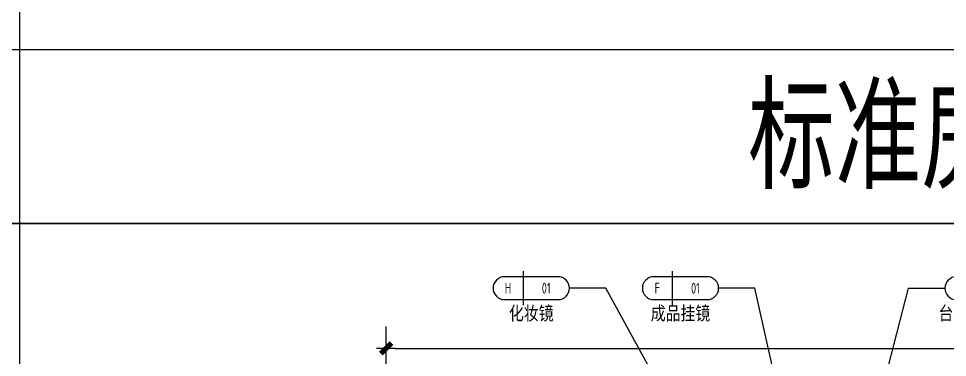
# Model space of a CAD drawing. Extents: x 220391 to 385981, y 332279 to 483868.
# Drawn here: x 232187 to 237299, y 459136 to 461002 of the extents above; entities that cross this region are included whole.
import ezdxf
from ezdxf.enums import TextEntityAlignment as Align

# ---------------------------------------------------------------- set-up
doc = ezdxf.new("R2010")
doc.units = 0
doc.header["$MEASUREMENT"] = 0
doc.layers.add('0-索引文字', color=50, linetype='Continuous')
doc.layers.add('SH-文字', color=50, linetype='Continuous')
doc.styles.add('DOM-romans.shx', font='dim.shx')
doc.styles.add('MtXpl_', font='')
doc.styles.add('st', font='', dxfattribs={"width": 0.7})
doc.styles.get('MtXpl_').set_extended_font_data('YouYuan')
doc.styles.get('st').set_extended_font_data('SimSun')
doc.dimstyles.new('DOM_DIM_1 80', dxfattribs={"dimscale": 60, "dimtxt": 1.5, "dimasz": 0.8, "dimexe": 2, "dimexo": 1.5, "dimgap": 0.6, "dimtad": 1, "dimdec": 0, "dimrnd": 5, "dimzin": 12, "dimdsep": 46, "dimtxsty": 'DOM-romans.shx', "dimblk": 'DOM_Dimension_Tick', "dimcen": 0.125, "dimclrd": 44, "dimclre": 44, "dimclrt": 50, "dimadec": 0, "dimazin": 0, "dimtfac": 1, "dimtdec": 0, "dimtix": 1, "dimtmove": 2, "dimatfit": 3, "dimldrblk": 'DOM_Leader_Arrow', "dimfxl": 0, "dimtvp": 1, "dimtolj": 1, "dimtzin": 0, "dimarcsym": 0})

# ---------------------------------------------------------------- blocks, each defined once
blk = doc.blocks.new('ehrhhh')
at = {"color": 0}
for p, q in [((304158.8, 466871.5), (304158.8, 474869.8)), ((292356.6, 467829.6), (315961.1, 467829.6))]:
    blk.add_line(p, q, dxfattribs=at)
blk.add_lwpolyline([(292356.6, 474869.8), (315961.1, 474869.8), (315961.1, 466871.5), (292356.6, 466871.5)], close=True, dxfattribs=at)
blk = doc.blocks.new('DOM_Dimension_Tick')
at = {"color": 0, "linetype": 'ByBlock'}
for p, q in [((-1.09, 0), (0, 0)), ((0, 0), (1.09, 0))]:
    blk.add_line(p, q, dxfattribs=at)
at = {"color": 0, "linetype": 'Continuous', "const_width": 0.608}
blk.add_lwpolyline([(-0.61, -0.61), (0.61, 0.61)], dxfattribs=at)
blk = doc.blocks.new('*D743')
at = {"color": 44, "lineweight": -2, "transparency": 16777216}
for p, q in [((234209.9, 458886.4), (234209.9, 459306.4)), ((242109.9, 458886.4), (242109.9, 459306.4)), ((234257.9, 459186.4), (242061.9, 459186.4))]:
    blk.add_line(p, q, dxfattribs=at)
at = {"layer": 'Defpoints', "color": 0, "transparency": 16777216}
for p in [(242109.9, 459186.4), (242109.9, 458725.8), (234209.9, 458689.2)]:
    blk.add_point(p, dxfattribs=at)
at = {"color": 44, "lineweight": -2, "transparency": 16777216, "xscale": 48, "yscale": 48, "zscale": 48, "rotation": 180}
blk.add_blockref('DOM_Dimension_Tick', (234209.9, 459186.4), dxfattribs=at)
at = {"color": 44, "lineweight": -2, "transparency": 16777216, "xscale": 48, "yscale": 48, "zscale": 48}
blk.add_blockref('DOM_Dimension_Tick', (242109.9, 459186.4), dxfattribs=at)
at = {"color": 50, "transparency": 16777216, "insert": (238159.9, 459267.4), "char_height": 90, "attachment_point": 5, "style": 'DOM-romans.shx'}
blk.add_mtext('\\A1;7900', dxfattribs=at)
blk = doc.blocks.new('DOM_Leader_Arrow')
at = {"color": 0, "linetype": 'ByBlock'}
blk.add_line((0, 0), (-1.5, 0), dxfattribs=at)
for points in [[(-1.29, 1), (-0.89, 1.28), (-0.36, 0), (0, 0)], [(-1.29, -1), (-0.89, -1.28), (-0.36, 0), (0, 0)]]:
    blk.add_solid(points, dxfattribs=at)
blk = doc.blocks.new('DOM-立面家具标注符号-002')
blk.add_line((0, 3.1), (0, -3.1))
at = {"color": 150}
blk.add_lwpolyline([(-3.4, 2.1, 1), (-3.4, -2.1), (6.4, -2.1, 1), (6.4, 2.1)], format="xyb", close=True, dxfattribs=at)
at = {"style": 'st', "width": 0.8, "flags": 4}
blk.add_attdef('ITEM6', text='', height=2.5, dxfattribs=at).set_placement((-6, 0), align=Align.MIDDLE_RIGHT)
at = {"style": 'DOM-romans.shx', "width": 0.8}
for tag, flags, p in [('NUM1', 12, (-2.75, 0)), ('NUM2', 4, (4.25, 0)), ('NUM4', 4, (1.5, -4.6)), ('NUM5', 4, (1.5, -7.6))]:
    blk.add_attdef(tag, text='', height=2, dxfattribs=dict(at, flags=flags)).set_placement(p, align=Align.MIDDLE)
at = {"style": 'st', "width": 0.8, "flags": 4}
blk.add_attdef('NUM3', text='', height=2.5, dxfattribs=at).set_placement((9, 0), align=Align.MIDDLE_LEFT)
blk.add_attdef('NUM7', text='', height=2.5, dxfattribs=at).set_placement((1.5, -10.85), align=Align.MIDDLE_CENTER)

msp = doc.modelspace()

# ---------------------------------------------------------------- block references
at = {"color": 4}
for p in [(-71965.3, -6998.3), (-71965.3, -14996.6), (-71965.3, -14996.6)]:
    msp.add_blockref('ehrhhh', p, dxfattribs=at)
at = {"layer": '0-索引文字'}
ref = msp.add_blockref('DOM-立面家具标注符号-002', (234963.5, 459517.6), dxfattribs=dict(at, xscale=30, yscale=30, zscale=30))
ref.add_attrib('NUM1', 'H', dxfattribs={"layer": '0', "height": 60, "style": 'DOM-romans.shx', "width": 0.8}).set_placement((234881, 459517.6), align=Align.MIDDLE)
ref.add_attrib('NUM2', '01', dxfattribs={"layer": '0', "height": 60, "style": 'DOM-romans.shx', "width": 0.8}).set_placement((235091, 459517.6), align=Align.MIDDLE)
ref.add_attrib('NUM7', '化妆镜', dxfattribs={"layer": '0', "height": 75, "style": 'st', "width": 0.8}).set_placement((235008.5, 459379.6), align=Align.MIDDLE_CENTER)
ref = msp.add_blockref('DOM-立面家具标注符号-002', (235785.1, 459517.6), dxfattribs=dict(at, xscale=30, yscale=30, zscale=30))
ref.add_attrib('NUM1', 'F', dxfattribs={"layer": '0', "height": 60, "style": 'DOM-romans.shx', "width": 0.8}).set_placement((235702.6, 459517.6), align=Align.MIDDLE)
ref.add_attrib('NUM2', '01', dxfattribs={"layer": '0', "height": 60, "style": 'DOM-romans.shx', "width": 0.8}).set_placement((235912.6, 459517.6), align=Align.MIDDLE)
ref.add_attrib('NUM7', '成品挂镜', dxfattribs={"layer": '0', "height": 75, "style": 'st', "width": 0.8}).set_placement((235830.1, 459379.6), align=Align.MIDDLE_CENTER)
ref = msp.add_blockref('DOM-立面家具标注符号-002', (237450.9, 459517.6), dxfattribs=dict(at, xscale=30, yscale=30, zscale=30))
ref.add_attrib('NUM1', 'H', dxfattribs={"layer": '0', "height": 60, "style": 'DOM-romans.shx', "width": 0.8}).set_placement((237368.4, 459517.6), align=Align.MIDDLE)
ref.add_attrib('NUM2', '01', dxfattribs={"layer": '0', "height": 60, "style": 'DOM-romans.shx', "width": 0.8}).set_placement((237578.4, 459517.6), align=Align.MIDDLE)
ref.add_attrib('NUM7', '台面出水龙头', dxfattribs={"layer": '0', "height": 75, "style": 'st', "width": 0.8}).set_placement((237495.9, 459379.6), align=Align.MIDDLE_CENTER)

# ---------------------------------------------------------------- texts
at = {"layer": 'SH-文字', "color": 50, "style": 'MtXpl_', "width": 0.7}
msp.add_text('标准房型6(双床）', height=500, dxfattribs=at).set_placement((236201.4, 460118.5))

# ---------------------------------------------------------------- dimensions: what is measured, and where the dimension line sits
at = {"color": 4}
dim = msp.add_linear_dim(base=(242109.9, 459186.4), p1=(234209.9, 458689.2), p2=(242109.9, 458725.8), dimstyle='DOM_DIM_1 80', dxfattribs=at)
dim.commit()
dim.dimension.update_dxf_attribs({"geometry": '*D743', "text_midpoint": (238159.9, 459267.4)})

# ---------------------------------------------------------------- leaders
for points in [[(236220.5, 458057.2), (235418.5, 459517.6), (235218.5, 459517.6)], [(236512.7, 458297.2), (236240.1, 459517.6), (236040.1, 459517.6)], [(236756.6, 458240.6), (237085.9, 459517.6), (237285.9, 459517.6)]]:
    msp.add_leader(points, dimstyle='DOM_DIM_1 80', override={"dimgap": 0.6, "dimtad": 0}, dxfattribs=at)

doc.saveas('drawing.dxf')
